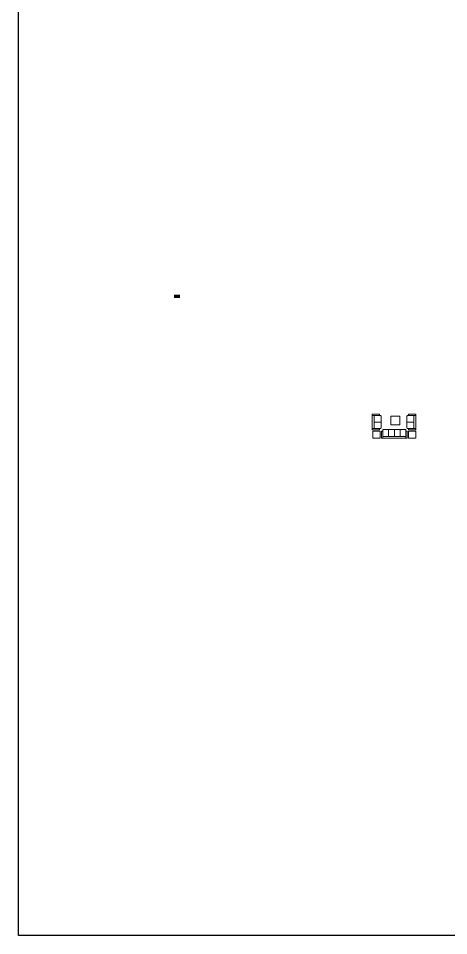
# Model space of a CAD drawing. Header units: metres. Extents: x 2480 to 2687, y 830 to 1066.
# Drawn here: x 2479.6 to 2517.9, y 830.5 to 912 of the extents above; entities that cross this region are included whole.
import ezdxf

# ---------------------------------------------------------------- set-up
doc = ezdxf.new("R2010")
doc.units = ezdxf.units.M
doc.layers.add('FUR', color=32, linetype='Continuous', lineweight=15)

# ---------------------------------------------------------------- blocks, each defined once
blk = doc.blocks.new('Sofa-1')
at = {"layer": 'FUR'}
for p, q in [((24, 72.4), (0, 72.4)), ((0, 72.4), (0, 48.4)), ((24, 48.4), (24, 72.4)), ((28.5, 74.6), (81.5, 74.6)), ((28.5, 50.6), (28.5, 74.6)), ((33, 74.6), (33, 46.6)), ((77, 68.6), (33, 68.6)), ((55, 68.6), (55, 44.6)), ((77, 74.6), (77, 46.6)), ((81.5, 74.6), (81.5, 50.6)), ((0, 48.4), (24, 48.4)), ((0, 43.9), (0, -43.9)), ((0, 43.9), (24, 43.9)), ((0, 39.4), (28, 39.4)), ((6, -39.4), (6, 39.4)), ((24, 39.4), (24, 43.9)), ((33, 50.6), (28.5, 50.6)), ((30, -37.4), (30, 37.4)), ((75, 44.6), (35, 44.6)), ((81.5, 50.6), (77, 50.6)), ((6, 19.7), (30, 19.7)), ((6, 0), (30, 0)), ((6, -19.7), (30, -19.7)), ((0, -39.4), (28, -39.4)), ((0, -43.9), (24, -43.9)), ((0, -48.4), (24, -48.4)), ((0, -72.4), (0, -48.4)), ((24, -43.9), (24, -39.4)), ((24, -48.4), (24, -72.4)), ((33, -48.4), (28.5, -48.4)), ((28.5, -48.4), (28.5, -72.4)), ((33, -72.4), (33, -44.4)), ((75, -42.4), (35, -42.4)), ((55, -66.4), (55, -42.4)), ((77, -72.4), (77, -44.4)), ((81.5, -48.4), (77, -48.4)), ((81.5, -72.4), (81.5, -48.4)), ((24, -72.4), (0, -72.4)), ((28.5, -72.4), (81.5, -72.4)), ((77, -66.4), (33, -66.4))]:
    blk.add_line(p, q, dxfattribs=at)
blk.add_lwpolyline([(45.3, -18.4), (75.3, -18.4), (75.3, 11.6), (45.3, 11.6)], close=True, dxfattribs=at)
for centre, start, end in [((28, 37.4), 0, 90), ((35, 46.6), 180, 270), ((75, 46.6), 270, 0), ((28, -37.4), 270, 0), ((35, -44.4), 90, 180), ((75, -44.4), 0, 90)]:
    blk.add_arc(centre, 2, start, end, dxfattribs=at)

msp = doc.modelspace()

# ---------------------------------------------------------------- linework, layer by layer
at = {"color": 4, "lineweight": 100}
msp.add_line((2493.489, 887.315), (2493.989, 887.315), dxfattribs=at)
at = {"color": 4, "lineweight": 30}
msp.add_lwpolyline([(2479.648, 1066.162), (2686.999, 1066.162), (2686.999, 830.48), (2479.648, 830.48)], close=True, dxfattribs=at)

# ---------------------------------------------------------------- block references
at = {"layer": 'FUR', "xscale": 0.02622950819672131, "yscale": 0.02622950819672131, "zscale": 0.02622950819672131, "rotation": 90}
msp.add_blockref('Sofa-1', (2513.042, 874.686), dxfattribs=at)

doc.saveas('drawing.dxf')
